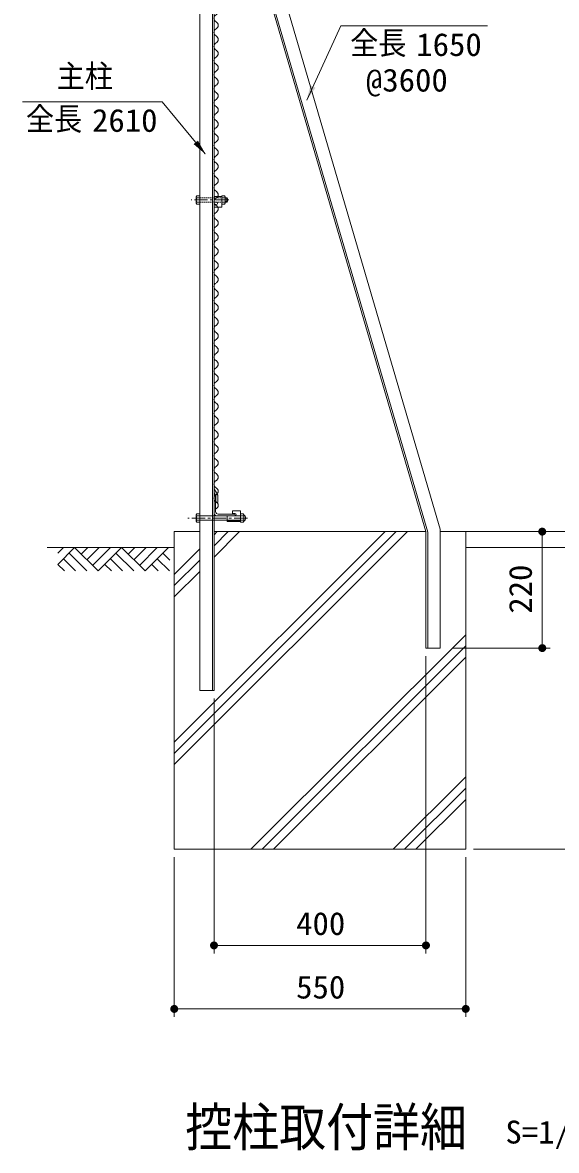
# Model space of a CAD drawing. Units: millimetres, scale not verified, with parts at other scales. Extents: x -4455 to 4455, y -3150 to 3150.
# Drawn here: x 412 to 1420, y -1720 to 410 of the extents above; entities that cross this region are included whole.
import ezdxf
from ezdxf.enums import TextEntityAlignment as Align

# ---------------------------------------------------------------- set-up
doc = ezdxf.new("R2010")
doc.units = ezdxf.units.MM
doc.header["$LTSCALE"] = 20
for name, pattern in [('DASHED', [7.5, 6, -1.5]), ('USER1', [2, 1.25, -0.25, 0.25, -0.25]), ('USER3', [0.1875, 0.125, -0.0625])]:
    doc.linetypes.add(name, pattern=pattern)
for name, color, linetype, lineweight in [('0-0_1部材', 3, 'Continuous', 18), ('0-1_5寸法', 1, 'Continuous', 18), ('0-2_SUNPOU', 1, 'Continuous', 18), ('0-3_6文字', 3, 'Continuous', 18), ('0-4_7詳細', 7, 'Continuous', 18), ('0-5_4基礎', 4, 'Continuous', 18), ('0-6_0', 1, 'Continuous', 18), ('0-7_GL', 7, 'Continuous', 18), ('0-9_8部品', 3, 'Continuous', 18), ('0-A_2網', 4, 'Continuous', 18), ('0-B_AMI', 3, 'Continuous', 18)]:
    doc.layers.add(name, color=color, linetype=linetype, lineweight=lineweight)
doc.styles.add('ＭＳ ゴシック', font='')
doc.styles.get('ＭＳ ゴシック').set_extended_font_data('MS Gothic')

# ---------------------------------------------------------------- blocks, each defined once
blk = doc.blocks.new('M1')
at = {"layer": '0-2_SUNPOU'}
blk.add_line((-5, 0), (-38.58, 0), dxfattribs=at)
for points in [[(0, 0), (-5, 0), (-4.96, 0.63)], [(0, 0), (-4.96, -0.63), (-5, 0)], [(0, 0), (-4.96, 0.63), (-4.84, 1.24)], [(0, 0), (-4.84, -1.24), (-4.96, -0.63)], [(0, 0), (-4.84, 1.24), (-4.65, 1.84)], [(0, 0), (-4.65, -1.84), (-4.84, -1.24)], [(0, 0), (-4.65, 1.84), (-4.38, 2.41)], [(0, 0), (-4.38, -2.41), (-4.65, -1.84)], [(0, 0), (-4.38, 2.41), (-4.05, 2.94)], [(0, 0), (-4.05, -2.94), (-4.38, -2.41)], [(0, 0), (-4.05, 2.94), (-3.64, 3.42)], [(0, 0), (-3.64, -3.42), (-4.05, -2.94)], [(0, 0), (-3.64, 3.42), (-3.19, 3.85)], [(0, 0), (-3.19, -3.85), (-3.64, -3.42)], [(0, 0), (-3.19, 3.85), (-2.68, 4.22)], [(0, 0), (-2.68, -4.22), (-3.19, -3.85)], [(0, 0), (-2.68, 4.22), (-2.13, 4.52)], [(0, 0), (-2.13, -4.52), (-2.68, -4.22)], [(0, 0), (-2.13, 4.52), (-1.55, 4.76)], [(0, 0), (-1.55, -4.76), (-2.13, -4.52)], [(0, 0), (-1.55, 4.76), (-0.94, 4.91)], [(0, 0), (-0.94, -4.91), (-1.55, -4.76)], [(0, 0), (-0.94, 4.91), (-0.31, 4.99)], [(0, 0), (-0.31, -4.99), (-0.94, -4.91)], [(0, 0), (-0.31, 4.99), (0.31, 4.99)], [(0, 0), (0.31, -4.99), (-0.31, -4.99)], [(0, 0), (0.31, 4.99), (0.94, 4.91)], [(0, 0), (0.94, 4.91), (1.55, 4.76)], [(0, 0), (1.55, 4.76), (2.13, 4.52)], [(0, 0), (2.13, 4.52), (2.68, 4.22)], [(0, 0), (2.68, 4.22), (3.19, 3.85)], [(0, 0), (3.19, 3.85), (3.64, 3.42)], [(0, 0), (3.64, 3.42), (4.05, 2.94)], [(0, 0), (4.05, 2.94), (4.38, 2.41)], [(0, 0), (4.38, 2.41), (4.65, 1.84)], [(0, 0), (4.65, 1.84), (4.84, 1.24)], [(0, 0), (4.84, 1.24), (4.96, 0.63)], [(0, 0), (4.96, 0.63), (5, 0)], [(0, 0), (0.94, -4.91), (0.31, -4.99)], [(0, 0), (1.55, -4.76), (0.94, -4.91)], [(0, 0), (2.13, -4.52), (1.55, -4.76)], [(0, 0), (2.68, -4.22), (2.13, -4.52)], [(0, 0), (3.19, -3.85), (2.68, -4.22)], [(0, 0), (3.64, -3.42), (3.19, -3.85)], [(0, 0), (4.05, -2.94), (3.64, -3.42)], [(0, 0), (4.38, -2.41), (4.05, -2.94)], [(0, 0), (4.65, -1.84), (4.38, -2.41)], [(0, 0), (4.84, -1.24), (4.65, -1.84)], [(0, 0), (4.96, -0.63), (4.84, -1.24)], [(0, 0), (5, 0), (4.96, -0.63)]]:
    blk.add_solid(points, dxfattribs=at)
blk = doc.blocks.new('GL-マーク')
at = {"layer": '0-6_0'}
for p, q in [((-278.75, -14.14), (-264.61, 0)), ((-278.75, -42.43), (-236.32, 0)), ((-236.32, 0), (-177.24, -59.08)), ((-203.01, 0), (-219.67, -16.66)), ((-174.73, 0), (-205.53, -30.8)), ((-146.45, 0), (-191.38, -44.94)), ((-118.16, 0), (-177.24, -59.08)), ((-118.16, 0), (-59.08, -59.08)), ((-84.85, 0), (-101.51, -16.65)), ((-56.57, 0), (-87.36, -30.8)), ((-28.28, 0), (-73.22, -44.94)), ((0, 0), (-59.08, -59.08)), ((-264.61, -28.28), (-233.81, -59.08)), ((-250.46, -14.14), (-205.53, -59.08)), ((-146.44, -28.28), (-115.65, -59.08)), ((-132.3, -14.14), (-87.37, -59.08)), ((2.51, -59.08), (-28.28, -28.28)), ((3.33, -31.61), (-14.14, -14.14)), ((-278.75, -42.43), (-262.09, -59.08)), ((-160.59, -42.43), (-143.93, -59.08)), ((-25.77, -59.08), (-42.43, -42.43))]:
    blk.add_line(p, q, dxfattribs=at)
blk = doc.blocks.new('NAMIX13')
at = {"layer": '0-B_AMI'}
for centre, start, end in [((-71.1, -133.3), 298.07249, 61.92751), ((71.1, -400), 118.07249, 241.92751), ((71.1, -933.3), 118.07249, 241.92751), ((-71.1, -666.7), 298.07249, 61.92751), ((-71.1, -1200), 298.07249, 61.92751), ((71.1, -1466.7), 118.07249, 241.92751), ((-71.1, -1733.3), 298.07249, 61.92751), ((71.1, -2000), 118.07249, 241.92751), ((71.1, -2533.3), 118.07249, 241.92751), ((-71.1, -2266.7), 298.07249, 61.92751), ((71.1, -3066.7), 118.07249, 241.92751), ((-71.1, -2800), 298.07249, 61.92751), ((-71.1, -3333.3), 298.07249, 61.92751), ((71.1, -3600), 118.07249, 241.92751), ((-71.1, -3866.7), 298.07249, 61.92751), ((71.1, -4133.3), 118.07249, 241.92751), ((71.1, -4666.7), 118.07249, 241.92751), ((-71.1, -4400), 298.07249, 61.92751), ((71.1, -5200), 118.07249, 241.92751), ((-71.1, -4933.3), 298.07249, 61.92751), ((-71.1, -5466.7), 298.07249, 61.92751), ((71.1, -5733.3), 118.07249, 241.92751)]:
    blk.add_arc(centre, 151.1, start, end, dxfattribs=at)

msp = doc.modelspace()

# ---------------------------------------------------------------- linework, layer by layer
at = {"layer": '0-0_1部材', "color": 7}
for p, q in [((770.58, 1307.64), (770.58, -851.56)), ((773.58, 1308.44), (773.58, -851.56)), ((783.58, 778.44), (1173.58, -551.56)), ((787.08, 777.51), (1177.08, -552.49)), ((810.58, 783), (1200.58, -547)), ((773.58, -470.48), (780.88, -482.44)), ((773.58, -476.56), (773.58, -516.56)), ((773.58, -478.16), (776.88, -483.57)), ((773.58, -481.56), (774.58, -481.56)), ((773.58, -516.56), (773.58, -481.56)), ((776.58, -513.56), (776.58, -483.56)), ((776.88, -496.57), (776.88, -483.57)), ((780.88, -496.57), (780.88, -482.44)), ((780.88, -496.57), (776.88, -496.57)), ((813.58, -521.56), (778.58, -521.56)), ((811.58, -518.56), (781.58, -518.56)), ((798.39, -521.83), (813.14, -521.83)), ((813.58, -521.56), (813.58, -520.56)), ((1173.58, -771.56), (1173.58, -551.56)), ((1177.08, -771.56), (1177.08, -552.49)), ((1200.58, -771.56), (1200.58, -547)), ((1173.58, -771.56), (1200.58, -771.56))]:
    msp.add_line(p, q, dxfattribs=at)
msp.add_lwpolyline([(746.58, 1301.21), (746.58, -851.56), (773.58, -851.56)], dxfattribs=at)
for centre, radius, start, end in [((774.58, -483.56), 2, 0, 90), ((778.58, -516.56), 5, 180, 270), ((781.58, -513.56), 5, 180, 270), ((811.58, -520.56), 2, 0, 90)]:
    msp.add_arc(centre, radius, start, end, dxfattribs=at)
at = {"layer": '0-1_5寸法'}
for p, q in [((1223.58, -551.56), (1408.05, -551.56)), ((1223.58, -551.56), (1528.05, -551.56)), ((1393.05, -551.56), (1393.05, -771.56)), ((1173.58, -786.56), (1173.58, -1348.07)), ((1223.58, -771.56), (1408.05, -771.56)), ((773.58, -866.56), (773.58, -1348.07)), ((698.58, -1166.56), (698.58, -1468.07)), ((1248.58, -1166.56), (1248.58, -1468.07)), ((1263.58, -1151.56), (1528.05, -1151.56)), ((773.58, -1333.07), (1173.58, -1333.07)), ((1248.58, -1453.07), (698.58, -1453.07))]:
    msp.add_line(p, q, dxfattribs=at)
at = {"layer": '0-3_6文字', "color": 7}
for points in [[(1289.76, 403.55), (1012.8, 403.55), (948.74, 263.6)], [(412.35, 260.37), (675.74, 260.37), (757, 162.05)]]:
    msp.add_lwpolyline(points, dxfattribs=at)
for points in [[(947.91, 261.78), (955.66, 291.23), (965.13, 286.89)], [(758.27, 160.51), (735.14, 180.31), (743.17, 186.95)]]:
    msp.add_solid(points, dxfattribs=at)
at = {"layer": '0-5_4基礎', "color": 7}
for p, q in [((698.58, -551.56), (738.58, -551.56)), ((698.58, -1151.56), (698.58, -551.56)), ((698.58, -551.56), (746.58, -551.56)), ((773.58, -551.56), (1173.58, -551.56)), ((1200.58, -551.56), (1248.58, -551.56)), ((1208.58, -551.56), (1248.58, -551.56)), ((1248.58, -1151.56), (1248.58, -551.56)), ((698.58, -1151.56), (1248.58, -1151.56))]:
    msp.add_line(p, q, dxfattribs=at)
at = {"layer": '0-5_4基礎'}
for p, q in [((698.58, -991.69), (1138.71, -551.56)), ((698.58, -970.47), (1117.5, -551.56)), ((698.58, -949.26), (1096.28, -551.56)), ((773.58, -578.54), (800.56, -551.56)), ((773.58, -557.33), (779.35, -551.56)), ((773.58, -599.75), (821.77, -551.56)), ((698.58, -632.33), (746.58, -584.33)), ((698.58, -653.54), (746.58, -605.54)), ((698.58, -674.75), (746.58, -626.75)), ((843.23, -1151.56), (1248.58, -746.21)), ((864.44, -1151.56), (1248.58, -767.42)), ((885.66, -1151.56), (1248.58, -788.64)), ((1111.8, -1151.56), (1248.58, -1014.77)), ((1133.01, -1151.56), (1248.58, -1035.99)), ((1154.22, -1151.56), (1248.58, -1057.2))]:
    msp.add_line(p, q, dxfattribs=at)
at = {"layer": '0-7_GL'}
for p, q in [((698.58, -581.56), (458.67, -581.56)), ((1470.22, -581.56), (1248.58, -581.56))]:
    msp.add_line(p, q, dxfattribs=at)
at = {"layer": '0-9_8部品', "color": 1, "linetype": 'USER1'}
for p, q in [((801.54, 74.87), (730.71, 74.87)), ((836.81, -526.01), (724.19, -526.01))]:
    msp.add_line(p, q, dxfattribs=at)
at = {"layer": '0-9_8部品'}
for p, q in [((740.18, 80.79), (741.29, 82.71)), ((740.18, 68.95), (740.18, 80.79)), ((740.86, 78.87), (746.58, 78.87)), ((740.86, 70.87), (746.58, 70.87)), ((741.29, 82.71), (746.58, 82.71)), ((746.58, 67.03), (746.58, 82.71)), ((773.92, 81.19), (773.92, 70.69)), ((773.92, 81.19), (788.12, 81.19)), ((773.92, 70.69), (777.87, 70.69)), ((773.92, 66.19), (777.87, 66.19)), ((773.92, 66.19), (773.92, 61.19)), ((788.12, 67.03), (788.12, 82.71)), ((788.12, 81.19), (788.12, 61.19)), ((793.83, 78.87), (788.12, 78.87)), ((793.83, 70.87), (788.12, 70.87)), ((793.41, 67.03), (788.12, 67.03)), ((794.52, 68.95), (793.41, 67.03)), ((794.52, 68.95), (794.52, 80.79)), ((794.52, 78.87), (798.07, 78.87)), ((794.52, 78.07), (798.48, 78.07)), ((794.52, 71.67), (798.48, 71.67)), ((794.52, 70.87), (798.07, 70.87)), ((798.07, 70.87), (798.07, 78.87)), ((773.92, 61.19), (788.12, 61.19))]:
    msp.add_line(p, q, dxfattribs=at)
at = {"layer": '0-9_8部品', "linetype": 'USER3'}
for p, q in [((746.58, 78.87), (788.12, 78.87)), ((746.58, 70.87), (788.12, 70.87))]:
    msp.add_line(p, q, dxfattribs=at)
at = {"layer": '0-9_8部品', "color": 7}
for p, q in [((740.18, -520.09), (741.29, -518.17)), ((740.18, -531.93), (740.18, -520.09)), ((740.86, -522.01), (746.58, -522.01)), ((740.86, -530.01), (746.58, -530.01)), ((741.29, -518.17), (746.58, -518.17)), ((746.58, -533.85), (746.58, -518.17)), ((768.68, -522.01), (823.39, -522.01)), ((773.58, -530.01), (828.29, -530.01)), ((798.39, -532.33), (798.39, -521.83)), ((798.39, -532.33), (823.39, -532.33)), ((808.39, -517.33), (808.39, -512.33)), ((808.39, -512.33), (823.39, -512.33)), ((808.39, -517.33), (813.14, -517.33)), ((823.39, -532.33), (823.39, -512.33)), ((823.39, -518.17), (823.39, -533.85)), ((828.68, -518.17), (823.39, -518.17)), ((829.1, -522.01), (823.39, -522.01)), ((829.1, -530.01), (823.39, -530.01)), ((829.79, -520.09), (828.68, -518.17)), ((828.68, -533.85), (823.39, -533.85))]:
    msp.add_line(p, q, dxfattribs=at)
at = {"layer": '0-9_8部品', "linetype": 'DASHED'}
for p, q in [((746.58, -522.01), (773.58, -522.01)), ((746.58, -530.01), (773.58, -530.01)), ((798.39, -530.33), (823.39, -530.33))]:
    msp.add_line(p, q, dxfattribs=at)
at = {"layer": '0-9_8部品'}
for points in [[(740.18, 68.95), (741.29, 67.03), (746.58, 67.03)], [(794.52, 80.79), (793.41, 82.71), (788.12, 82.71)]]:
    msp.add_lwpolyline(points, dxfattribs=at)
at = {"layer": '0-9_8部品', "color": 7}
for points in [[(740.18, -531.93), (741.29, -533.85), (746.58, -533.85)], [(829.79, -520.09), (829.79, -531.93), (828.68, -533.85)]]:
    msp.add_lwpolyline(points, dxfattribs=at)
at = {"layer": '0-9_8部品'}
for centre, radius, start, end in [((743.21, 80.79), 3.03, 180, 219.3382), ((752.18, 74.87), 12, 160.52878, 199.47122), ((743.21, 68.95), 3.03, 140.6618, 180), ((777.87, 68.44), 2.25, 270, 90), ((791.49, 80.79), 3.03, 320.6618, 0), ((782.52, 74.87), 12, 340.52878, 19.47122), ((791.49, 68.95), 3.03, 0, 39.3382), ((791.14, 74.87), 8, 330, 30)]:
    msp.add_arc(centre, radius, start, end, dxfattribs=at)
at = {"layer": '0-9_8部品', "color": 7}
for centre, radius, start, end in [((743.21, -520.09), 3.03, 180, 219.3382), ((752.18, -526.01), 12, 160.52878, 199.47122), ((743.21, -531.93), 3.03, 140.6618, 180), ((813.14, -519.58), 2.25, 270, 90), ((826.76, -520.09), 3.03, 320.6618, 0), ((817.79, -526.01), 12, 340.52878, 19.47122), ((826.76, -531.93), 3.03, 0, 39.3382), ((826.63, -526.01), 6.71, 298.05542, 61.94458)]:
    msp.add_arc(centre, radius, start, end, dxfattribs=at)
at = {"layer": '0-A_2網', "color": 3}
for centre, start, end in [((780.97, -301.97), 118.07249, 241.92751), ((773.86, -288.64), 298.07249, 61.92751), ((773.86, -315.3), 298.07249, 61.92751)]:
    msp.add_arc(centre, 7.56, start, end, dxfattribs=at)
at = {"layer": '0-B_AMI'}
for centre, start, end in [((780.97, -328.64), 118.07249, 241.92751), ((773.86, -341.97), 298.07249, 61.92751), ((780.97, -355.3), 118.07249, 241.92751), ((773.86, -368.64), 298.07249, 61.92751), ((780.97, -381.97), 118.07249, 241.92751), ((780.97, -408.64), 118.07249, 241.92751), ((773.86, -395.3), 298.07249, 61.92751), ((773.86, -421.97), 298.07249, 61.92751), ((780.97, -435.3), 118.07249, 241.92751), ((773.86, -448.64), 298.07249, 61.92751), ((780.97, -461.97), 118.07249, 241.92751), ((773.86, -475.3), 298.07249, 61.92751), ((780.97, -488.64), 118.07249, 241.92751), ((773.86, -501.97), 298.07249, 61.92751)]:
    msp.add_arc(centre, 7.56, start, end, dxfattribs=at)

# ---------------------------------------------------------------- block references
at = {"layer": '0-1_5寸法', "xscale": 1.5, "yscale": 1.5}
for p, rotation in [((1393.05, -551.56), 90), ((1393.05, -771.56), 270), ((773.58, -1333.07), 180), ((698.58, -1453.07), 180)]:
    msp.add_blockref('M1', p, dxfattribs=dict(at, rotation=rotation))
for p in [(1173.58, -1333.07), (1248.58, -1453.07)]:
    msp.add_blockref('M1', p, dxfattribs=at)
at = {"layer": '0-7_GL', "xscale": 0.75, "yscale": 0.75}
msp.add_blockref('GL-マーク', (687.84, -581.56), dxfattribs=at)
at = {"layer": '0-A_2網', "xscale": 0.05, "yscale": 0.05}
for p in [(777.42, 598.03), (777.42, 304.7), (777.42, 11.36)]:
    msp.add_blockref('NAMIX13', p, dxfattribs=at)

# ---------------------------------------------------------------- texts
at = {"layer": '0-1_5寸法', "color": 3, "style": 'ＭＳ ゴシック', "width": 1.05}
msp.add_text('220', height=43.26, rotation=90, dxfattribs=at).set_placement((1386.38, -706.56), align=Align.BOTTOM_LEFT)
for s, p in [('400', (928.58, -1326.4)), ('550', (928.58, -1446.4))]:
    msp.add_text(s, height=43.26, dxfattribs=at).set_placement(p, align=Align.BOTTOM_LEFT)
at = {"layer": '0-3_6文字', "style": 'ＭＳ ゴシック'}
for s, width, p in [('全長', 0.9, (1030.56, 336.74)), ('1650', 1.05, (1155.3, 333.76)), ('主柱', 0.9, (476.69, 274.01)), ('@3600', 1.05, (1060.27, 266.6)), ('全長', 0.9, (418.68, 193.55)), ('2610', 1.05, (543.41, 190.57))]:
    msp.add_text(s, height=43.26, dxfattribs=dict(at, width=width)).set_placement(p, align=Align.BOTTOM_LEFT)
at = {"layer": '0-4_7詳細', "style": 'ＭＳ ゴシック', "width": 0.9}
msp.add_text('控柱取付詳細', height=72.14, dxfattribs=at).set_placement((719.39, -1733.9), align=Align.BOTTOM_LEFT)
at = {"layer": '0-4_7詳細', "color": 3, "style": 'ＭＳ ゴシック', "width": 1.05}
msp.add_text('S=1/5', height=43.26, dxfattribs=at).set_placement((1323.48, -1720.24), align=Align.BOTTOM_LEFT)

doc.saveas('drawing.dxf')
